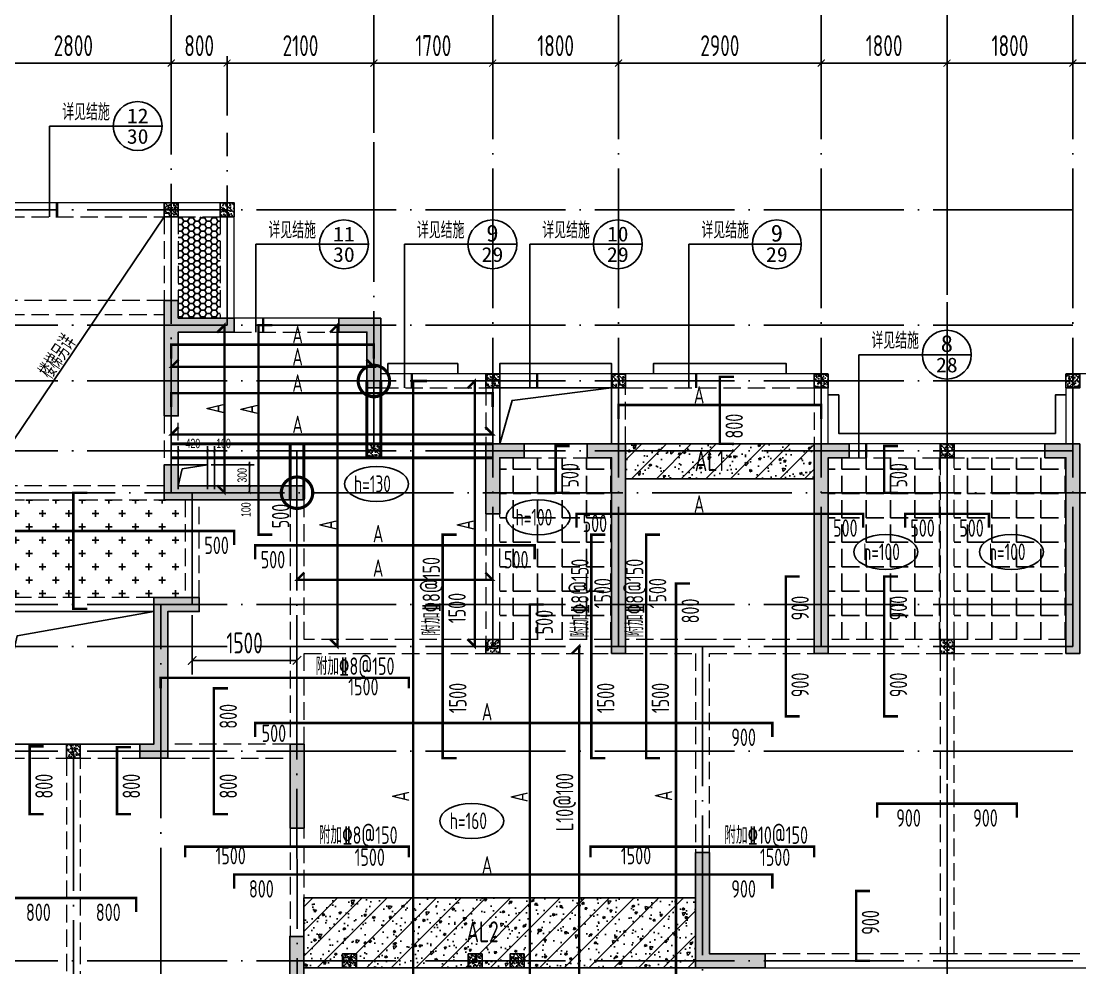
# Model space of a CAD drawing. Extents: x -668857 to 143095, y -247466 to 228182.
# Drawn here: x -201769 to -186622, y -5345 to 8206 of the extents above; entities that cross this region are included whole.
import ezdxf
from ezdxf.enums import TextEntityAlignment as Align

# ---------------------------------------------------------------- set-up
doc = ezdxf.new("R2010")
doc.units = 0
doc.header["$LTSCALE"] = 1000
for name, pattern in [('CENTER', [8, 5, -1, 1, -1]), ('DASH', [0.35, 0.25, -0.1]), ('DOTE', [2.42, 2, -0.2, 0.02, -0.2])]:
    doc.linetypes.add(name, pattern=pattern)
doc.layers.get('0').update_dxf_attribs({"linetype": 'CONTINUOUS'})
doc.layers.get('DEFPOINTS').update_dxf_attribs({"linetype": 'CONTINUOUS'})
doc.layers.add('+公共字体', color=7, linetype='CONTINUOUS', lineweight=20)
for name, color, linetype in [('A-AXIS', 1, 'CONTINUOUS'), ('A-DOTE', 10, 'DOTE'), ('BEAM', 4, 'DASH'), ('DIM_IDEN', 67, 'CONTINUOUS'), ('PUB_TEXT', 2, 'CONTINUOUS'), ('ROOF', 183, 'CONTINUOUS'), ('S-B板填充', 251, 'CONTINUOUS'), ('S-B板标注', 3, 'CONTINUOUS'), ('S-B板配筋', 6, 'CONTINUOUS'), ('S-B板配筋号', 7, 'CONTINUOUS'), ('S-C承台编号', 6, 'CONTINUOUS'), ('S-D洞口', 4, 'CONTINUOUS'), ('S-D洞口标注', 3, 'CONTINUOUS'), ('S-L主梁线', 4, 'DASH'), ('S-Q墙填充', 252, 'CONTINUOUS'), ('S-Q墙实线', 6, 'CONTINUOUS'), ('S-Q墙标注', 3, 'CONTINUOUS'), ('S-Y一般标注', 3, 'CONTINUOUS'), ('S-板正筋', 2, 'CONTINUOUS'), ('S-构造柱', 212, 'CONTINUOUS'), ('TEXT', 2, 'CONTINUOUS'), ('THIN', 7, 'CONTINUOUS'), ('水平筋标注', 7, 'CONTINUOUS'), ('看线', 251, 'CONTINUOUS')]:
    doc.layers.add(name, color=color, linetype=linetype)
doc.layers.add('配箍校核', color=34, linetype='CONTINUOUS', plot=False)
doc.styles.add('_TCH_AXIS', font='COMPLEX', dxfattribs={"bigfont": 'GBCBIG'})
doc.styles.add('_TCH_LABEL', font='simhei.ttf')
doc.styles.add('TSSD_DIMENSION', font='Tssdeng.shx', dxfattribs={"width": 0.7, "bigfont": 'tssdchn.shx'})
doc.styles.add('TSSD_REIN', font='tssdeng.shx', dxfattribs={"width": 0.7, "height": 300, "bigfont": 'tssdchn.shx'})
doc.styles.add('结构文字', font='zstxt.shx', dxfattribs={"width": 0.7, "bigfont": 'zshz.shx'})
doc.dimstyles.new('STRUCK', dxfattribs={"dimtxt": 400, "dimasz": 121, "dimexe": 200, "dimexo": 150, "dimgap": 115, "dimtad": 1, "dimdec": 0, "dimdsep": 46, "dimtxsty": '结构文字', "dimblk": 'ARCHTICK', "dimcen": 400, "dimclrd": 3, "dimclre": 3, "dimclrt": 7, "dimadec": 0, "dimazin": 0, "dimtfac": 1, "dimtdec": 0, "dimtix": 1, "dimtmove": 2, "dimatfit": 3, "dimldrblk": '_DIMX', "dimfxl": 0, "dimtolj": 1, "dimtzin": 0, "dimarcsym": 0})
doc.dimstyles.new('STRUCK30', dxfattribs={"dimscale": 0.33333, "dimtxt": 400, "dimasz": 121, "dimexe": 200, "dimexo": 150, "dimgap": 115, "dimtad": 1, "dimdec": 0, "dimdsep": 46, "dimtxsty": '结构文字', "dimblk": 'ARCHTICK', "dimcen": 400, "dimclrd": 3, "dimclre": 3, "dimclrt": 7, "dimadec": 0, "dimazin": 0, "dimtfac": 1, "dimtdec": 0, "dimtix": 1, "dimtmove": 2, "dimatfit": 3, "dimldrblk": '_DIMX', "dimfxl": 0, "dimtolj": 1, "dimtzin": 0, "dimarcsym": 0})
doc.dimstyles.new('TSSD_100_100', dxfattribs={"dimtxt": 300, "dimasz": 100, "dimexe": 100, "dimexo": 250, "dimgap": 100, "dimtad": 1, "dimdec": 0, "dimzin": 0, "dimdsep": 46, "dimtxsty": 'TSSD_DIMENSION', "dimblk": 'ARCHTICK', "dimcen": 0, "dimdle": 100, "dimclrt": 7, "dimadec": 0, "dimazin": 0, "dimtfac": 1, "dimtdec": 0, "dimtix": 1, "dimtmove": 2, "dimatfit": 3, "dimldrblk": 'ARCHTICK', "dimfxl": 0, "dimtolj": 1, "dimtzin": 0, "dimarcsym": 0})

# ---------------------------------------------------------------- blocks, each defined once
blk = doc.blocks.new('_ArchTick')
at = {"color": 0, "linetype": 'ByBlock', "const_width": 0.15}
blk.add_lwpolyline([(-0.5, -0.5), (0.5, 0.5)], dxfattribs=at)
blk = doc.blocks.new('*D102')
at = {"layer": 'DEFPOINTS', "color": 0}
for p in [(18500, 19250), (15700, 18250), (18500, 18250)]:
    blk.add_point(p, dxfattribs=at)
at = {"layer": 'S-Y一般标注', "color": 0, "lineweight": -2}
for p, q in [((15600, 19250), (18600, 19250)), ((15700, 18500), (15700, 19350)), ((18500, 18500), (18500, 19350))]:
    blk.add_line(p, q, dxfattribs=at)
at = {"layer": 'S-Y一般标注', "color": 0, "lineweight": -2, "xscale": 100, "yscale": 100, "zscale": 100, "rotation": 180}
blk.add_blockref('_ArchTick', (15700, 19250), dxfattribs=at)
at = {"layer": 'S-Y一般标注', "color": 0, "lineweight": -2, "xscale": 100, "yscale": 100, "zscale": 100}
blk.add_blockref('_ArchTick', (18500, 19250), dxfattribs=at)
at = {"layer": 'S-Y一般标注', "color": 7, "insert": (17100, 19500), "char_height": 300, "attachment_point": 5, "style": 'TSSD_DIMENSION'}
blk.add_mtext('\\A1;2800', dxfattribs=at)
blk = doc.blocks.new('*D103')
at = {"layer": 'DEFPOINTS', "color": 0}
for p in [(19300, 19250), (18500, 18250), (19300, 18250)]:
    blk.add_point(p, dxfattribs=at)
at = {"layer": 'S-Y一般标注', "color": 0, "lineweight": -2}
for p, q in [((18400, 19250), (19400, 19250)), ((18500, 18500), (18500, 19350)), ((19300, 18500), (19300, 19350))]:
    blk.add_line(p, q, dxfattribs=at)
at = {"layer": 'S-Y一般标注', "color": 0, "lineweight": -2, "xscale": 100, "yscale": 100, "zscale": 100, "rotation": 180}
blk.add_blockref('_ArchTick', (18500, 19250), dxfattribs=at)
at = {"layer": 'S-Y一般标注', "color": 0, "lineweight": -2, "xscale": 100, "yscale": 100, "zscale": 100}
blk.add_blockref('_ArchTick', (19300, 19250), dxfattribs=at)
at = {"layer": 'S-Y一般标注', "color": 7, "insert": (18900, 19500), "char_height": 300, "attachment_point": 5, "style": 'TSSD_DIMENSION'}
blk.add_mtext('\\A1;800', dxfattribs=at)
blk = doc.blocks.new('*D104')
at = {"layer": 'DEFPOINTS', "color": 0}
for p in [(23100, 19250), (21400, 18250), (23100, 18250)]:
    blk.add_point(p, dxfattribs=at)
at = {"layer": 'S-Y一般标注', "color": 0, "lineweight": -2}
for p, q in [((21300, 19250), (23200, 19250)), ((21400, 18500), (21400, 19350)), ((23100, 18500), (23100, 19350))]:
    blk.add_line(p, q, dxfattribs=at)
at = {"layer": 'S-Y一般标注', "color": 0, "lineweight": -2, "xscale": 100, "yscale": 100, "zscale": 100, "rotation": 180}
blk.add_blockref('_ArchTick', (21400, 19250), dxfattribs=at)
at = {"layer": 'S-Y一般标注', "color": 0, "lineweight": -2, "xscale": 100, "yscale": 100, "zscale": 100}
blk.add_blockref('_ArchTick', (23100, 19250), dxfattribs=at)
at = {"layer": 'S-Y一般标注', "color": 7, "insert": (22250, 19500), "char_height": 300, "attachment_point": 5, "style": 'TSSD_DIMENSION'}
blk.add_mtext('\\A1;1700', dxfattribs=at)
blk = doc.blocks.new('*D105')
at = {"layer": 'DEFPOINTS', "color": 0}
for p in [(24900, 19250), (23100, 18250), (24900, 18250)]:
    blk.add_point(p, dxfattribs=at)
at = {"layer": 'S-Y一般标注', "color": 0, "lineweight": -2}
for p, q in [((23000, 19250), (25000, 19250)), ((23100, 18500), (23100, 19350)), ((24900, 18500), (24900, 19350))]:
    blk.add_line(p, q, dxfattribs=at)
at = {"layer": 'S-Y一般标注', "color": 0, "lineweight": -2, "xscale": 100, "yscale": 100, "zscale": 100, "rotation": 180}
blk.add_blockref('_ArchTick', (23100, 19250), dxfattribs=at)
at = {"layer": 'S-Y一般标注', "color": 0, "lineweight": -2, "xscale": 100, "yscale": 100, "zscale": 100}
blk.add_blockref('_ArchTick', (24900, 19250), dxfattribs=at)
at = {"layer": 'S-Y一般标注', "color": 7, "insert": (24000, 19500), "char_height": 300, "attachment_point": 5, "style": 'TSSD_DIMENSION'}
blk.add_mtext('\\A1;1800', dxfattribs=at)
blk = doc.blocks.new('*D106')
at = {"layer": 'DEFPOINTS', "color": 0}
for p in [(27800, 19250), (24900, 18250), (27800, 18250)]:
    blk.add_point(p, dxfattribs=at)
at = {"layer": 'S-Y一般标注', "color": 0, "lineweight": -2}
for p, q in [((24800, 19250), (27900, 19250)), ((24900, 18500), (24900, 19350)), ((27800, 18500), (27800, 19350))]:
    blk.add_line(p, q, dxfattribs=at)
at = {"layer": 'S-Y一般标注', "color": 0, "lineweight": -2, "xscale": 100, "yscale": 100, "zscale": 100, "rotation": 180}
blk.add_blockref('_ArchTick', (24900, 19250), dxfattribs=at)
at = {"layer": 'S-Y一般标注', "color": 0, "lineweight": -2, "xscale": 100, "yscale": 100, "zscale": 100}
blk.add_blockref('_ArchTick', (27800, 19250), dxfattribs=at)
at = {"layer": 'S-Y一般标注', "color": 7, "insert": (26350, 19500), "char_height": 300, "attachment_point": 5, "style": 'TSSD_DIMENSION'}
blk.add_mtext('\\A1;2900', dxfattribs=at)
blk = doc.blocks.new('*D107')
at = {"layer": 'DEFPOINTS', "color": 0}
for p in [(29600, 19250), (27800, 18250), (29600, 18250)]:
    blk.add_point(p, dxfattribs=at)
at = {"layer": 'S-Y一般标注', "color": 0, "lineweight": -2}
for p, q in [((27700, 19250), (29700, 19250)), ((27800, 18500), (27800, 19350)), ((29600, 18500), (29600, 19350))]:
    blk.add_line(p, q, dxfattribs=at)
at = {"layer": 'S-Y一般标注', "color": 0, "lineweight": -2, "xscale": 100, "yscale": 100, "zscale": 100, "rotation": 180}
blk.add_blockref('_ArchTick', (27800, 19250), dxfattribs=at)
at = {"layer": 'S-Y一般标注', "color": 0, "lineweight": -2, "xscale": 100, "yscale": 100, "zscale": 100}
blk.add_blockref('_ArchTick', (29600, 19250), dxfattribs=at)
at = {"layer": 'S-Y一般标注', "color": 7, "insert": (28700, 19500), "char_height": 300, "attachment_point": 5, "style": 'TSSD_DIMENSION'}
blk.add_mtext('\\A1;1800', dxfattribs=at)
blk = doc.blocks.new('*D108')
at = {"layer": 'DEFPOINTS', "color": 0}
for p in [(31400, 19250), (29600, 18250), (31400, 18250)]:
    blk.add_point(p, dxfattribs=at)
at = {"layer": 'S-Y一般标注', "color": 0, "lineweight": -2}
for p, q in [((29500, 19250), (31500, 19250)), ((29600, 18500), (29600, 19350)), ((31400, 18500), (31400, 19350))]:
    blk.add_line(p, q, dxfattribs=at)
at = {"layer": 'S-Y一般标注', "color": 0, "lineweight": -2, "xscale": 100, "yscale": 100, "zscale": 100, "rotation": 180}
blk.add_blockref('_ArchTick', (29600, 19250), dxfattribs=at)
at = {"layer": 'S-Y一般标注', "color": 0, "lineweight": -2, "xscale": 100, "yscale": 100, "zscale": 100}
blk.add_blockref('_ArchTick', (31400, 19250), dxfattribs=at)
at = {"layer": 'S-Y一般标注', "color": 7, "insert": (30500, 19500), "char_height": 300, "attachment_point": 5, "style": 'TSSD_DIMENSION'}
blk.add_mtext('\\A1;1800', dxfattribs=at)
blk = doc.blocks.new('*D109')
at = {"layer": 'DEFPOINTS', "color": 0}
for p in [(34300, 19250), (31400, 18250), (34300, 18250)]:
    blk.add_point(p, dxfattribs=at)
at = {"layer": 'S-Y一般标注', "color": 0, "lineweight": -2}
for p, q in [((31300, 19250), (34400, 19250)), ((31400, 18500), (31400, 19350)), ((34300, 18500), (34300, 19350))]:
    blk.add_line(p, q, dxfattribs=at)
at = {"layer": 'S-Y一般标注', "color": 0, "lineweight": -2, "xscale": 100, "yscale": 100, "zscale": 100, "rotation": 180}
blk.add_blockref('_ArchTick', (31400, 19250), dxfattribs=at)
at = {"layer": 'S-Y一般标注', "color": 0, "lineweight": -2, "xscale": 100, "yscale": 100, "zscale": 100}
blk.add_blockref('_ArchTick', (34300, 19250), dxfattribs=at)
at = {"layer": 'S-Y一般标注', "color": 7, "insert": (32850, 19500), "char_height": 300, "attachment_point": 5, "style": 'TSSD_DIMENSION'}
blk.add_mtext('\\A1;2900', dxfattribs=at)
blk = doc.blocks.new('*D131')
at = {"layer": 'DEFPOINTS', "color": 0}
for p in [(21400, 19250), (19300, 18250), (21400, 18250)]:
    blk.add_point(p, dxfattribs=at)
at = {"layer": 'S-Y一般标注', "color": 0, "lineweight": -2}
for p, q in [((19200, 19250), (21500, 19250)), ((19300, 18500), (19300, 19350)), ((21400, 18500), (21400, 19350))]:
    blk.add_line(p, q, dxfattribs=at)
at = {"layer": 'S-Y一般标注', "color": 0, "lineweight": -2, "xscale": 100, "yscale": 100, "zscale": 100, "rotation": 180}
blk.add_blockref('_ArchTick', (19300, 19250), dxfattribs=at)
at = {"layer": 'S-Y一般标注', "color": 0, "lineweight": -2, "xscale": 100, "yscale": 100, "zscale": 100}
blk.add_blockref('_ArchTick', (21400, 19250), dxfattribs=at)
at = {"layer": 'S-Y一般标注', "color": 7, "insert": (20350, 19500), "char_height": 300, "attachment_point": 5, "style": 'TSSD_DIMENSION'}
blk.add_mtext('\\A1;2100', dxfattribs=at)
blk = doc.blocks.new('20210729.03504727')
at = {"layer": '看线', "color": 202, "ltscale": 0.5}
for points in [[(17500, 10800), (17500, 10950), (16500, 10950), (16500, 10800)], [(19700, 10800), (19700, 10950), (18100, 10950), (18100, 10800)], [(22200, 10800), (22200, 10950), (20300, 10950), (20300, 10800)], [(22800, 10500), (22950, 10500), (22950, 9950), (24500, 9950)], [(26200, 10500), (26050, 10500), (26050, 9950), (24500, 9950)]]:
    blk.add_lwpolyline(points, dxfattribs=at)
blk = doc.blocks.new('*D527')
at = {"layer": 'DEFPOINTS', "color": 0}
for p in [(-199102, 1855), (-198502, 1855), (-199102, 1555)]:
    blk.add_point(p, dxfattribs=at)
at = {"layer": 'S-D洞口标注', "color": 3, "lineweight": -2}
for p, q in [((-199052, 1855), (-198436, 1855)), ((-198502, 1855), (-198502, 1896)), ((-198502, 1555), (-198502, 1855)), ((-199052, 1555), (-198436, 1555)), ((-198502, 1555), (-198502, 1515))]:
    blk.add_line(p, q, dxfattribs=at)
at = {"layer": 'S-D洞口标注', "color": 3, "lineweight": -2, "xscale": 40.33293, "yscale": 40.33293, "zscale": 40.33293}
for p, rotation in [((-198502, 1855), 270), ((-198502, 1555), 90)]:
    blk.add_blockref('_ArchTick', p, dxfattribs=dict(at, rotation=rotation))
at = {"layer": 'S-D洞口标注', "color": 7, "insert": (-198607, 1705), "char_height": 133.3, "attachment_point": 5, "rotation": 90, "style": '结构文字'}
blk.add_mtext('\\A1;300', dxfattribs=at)
blk = doc.blocks.new('_DIMX')
blk.add_line((-150, 0), (150, 0))
at = {"const_width": 50}
blk.add_lwpolyline([(-70, -70), (70, 70)], dxfattribs=at)
blk = doc.blocks.new('*D528')
at = {"layer": 'DEFPOINTS', "color": 0}
for p in [(-199102, 2055), (-199522, 1455), (-199102, 1455)]:
    blk.add_point(p, dxfattribs=at)
at = {"layer": 'S-D洞口标注', "color": 3, "lineweight": -2}
for p, q in [((-199522, 1505), (-199522, 2121)), ((-199102, 1505), (-199102, 2121)), ((-199522, 2055), (-199102, 2055))]:
    blk.add_line(p, q, dxfattribs=at)
at = {"layer": 'S-D洞口标注', "color": 3, "lineweight": -2, "xscale": 40.33293, "yscale": 40.33293, "zscale": 40.33293, "rotation": 180}
blk.add_blockref('_ArchTick', (-199522, 2055), dxfattribs=at)
at = {"layer": 'S-D洞口标注', "color": 3, "lineweight": -2, "xscale": 40.33293, "yscale": 40.33293, "zscale": 40.33293}
blk.add_blockref('_ArchTick', (-199102, 2055), dxfattribs=at)
at = {"layer": 'S-D洞口标注', "color": 7, "insert": (-199312, 2160), "char_height": 133.3, "attachment_point": 5, "style": '结构文字'}
blk.add_mtext('\\A1;420', dxfattribs=at)
blk = doc.blocks.new('*D529')
at = {"layer": 'DEFPOINTS', "color": 0}
for p in [(-199002, 2055), (-199102, 1455), (-199002, 1455)]:
    blk.add_point(p, dxfattribs=at)
at = {"layer": 'S-D洞口标注', "color": 3, "lineweight": -2}
for p, q in [((-199102, 1505), (-199102, 2121)), ((-199002, 1505), (-199002, 2121)), ((-199102, 2055), (-199002, 2055))]:
    blk.add_line(p, q, dxfattribs=at)
at = {"layer": 'S-D洞口标注', "color": 3, "lineweight": -2, "xscale": 40.33293, "yscale": 40.33293, "zscale": 40.33293, "rotation": 180}
blk.add_blockref('_ArchTick', (-199102, 2055), dxfattribs=at)
at = {"layer": 'S-D洞口标注', "color": 3, "lineweight": -2, "xscale": 40.33293, "yscale": 40.33293, "zscale": 40.33293}
blk.add_blockref('_ArchTick', (-199002, 2055), dxfattribs=at)
at = {"layer": 'S-D洞口标注', "color": 7, "insert": (-198874, 2160), "char_height": 133.3, "attachment_point": 5, "style": '结构文字'}
blk.add_mtext('\\A1;100', dxfattribs=at)
blk = doc.blocks.new('*D530')
at = {"layer": 'DEFPOINTS', "color": 0}
for p in [(-199102, 1555), (-198502, 1555), (-199102, 1455)]:
    blk.add_point(p, dxfattribs=at)
at = {"layer": 'S-D洞口标注', "color": 3, "lineweight": -2}
for p, q in [((-199052, 1555), (-198436, 1555)), ((-198502, 1455), (-198502, 1555)), ((-199052, 1455), (-198436, 1455))]:
    blk.add_line(p, q, dxfattribs=at)
at = {"layer": 'S-D洞口标注', "color": 3, "lineweight": -2, "xscale": 40.33293, "yscale": 40.33293, "zscale": 40.33293}
for p, rotation in [((-198502, 1555), 90), ((-198502, 1455), 270)]:
    blk.add_blockref('_ArchTick', p, dxfattribs=dict(at, rotation=rotation))
at = {"layer": 'S-D洞口标注', "color": 7, "insert": (-198552, 1213), "char_height": 133.3, "attachment_point": 5, "rotation": 90, "style": '结构文字'}
blk.add_mtext('\\A1;100', dxfattribs=at)
blk = doc.blocks.new('20210803.22403995')
at = {"layer": '+公共字体', "color": 2, "const_width": 45}
for points in [[(-847438, -168387, 1), (-847438, -167937, 1), (-847438, -168387, -1)], [(-848538, -169986, 1), (-848538, -169536, 1), (-848538, -169986, -1)]]:
    blk.add_lwpolyline(points, format="xyb", dxfattribs=at)
blk = doc.blocks.new('20210807.15312446')
at = {"layer": 'S-Q墙填充'}
h = blk.add_hatch(color=252, dxfattribs=at)
h.dxf.hatch_style = 1
h.paths.add_polyline_path([(74816, 67840), (74816, 66540), (75016, 66540), (75016, 67740), (75815, 67740), (75815, 67940), (75016, 67940), (75016, 68190), (74816, 68190)])
h = blk.add_hatch(color=252, dxfattribs=at)
h.dxf.hatch_style = 1
h.paths.add_polyline_path([(77916, 67940), (77316, 67940), (77316, 67740), (77716, 67740), (77716, 66940), (77916, 66940)])
h = blk.add_hatch(color=252, dxfattribs=at)
h.dxf.hatch_style = 1
h.paths.add_polyline_path([(79416, 66140), (79416, 65140), (79616, 65140), (79616, 65940), (79966, 65940), (79966, 66140)])
h = blk.add_hatch(color=252, dxfattribs=at)
h.dxf.hatch_style = 1
h.paths.add_polyline_path([(81416, 66140), (80866, 66140), (80866, 65940), (81216, 65940), (81216, 63140), (81416, 63140)])
h = blk.add_hatch(color=252, dxfattribs=at)
h.dxf.hatch_style = 1
h.paths.add_polyline_path([(84116, 66140), (84116, 63140), (84316, 63140), (84316, 65940), (84616, 65940), (84616, 66140)])
h = blk.add_hatch(color=252, dxfattribs=at)
h.dxf.hatch_style = 1
h.paths.add_polyline_path([(87916, 66140), (87416, 66140), (87416, 65940), (87716, 65940), (87716, 63140), (87916, 63140)])
h = blk.add_hatch(color=252, dxfattribs=at)
h.dxf.hatch_style = 1
h.paths.add_polyline_path([(75016, 65540), (75016, 65840), (74816, 65840), (74816, 65340), (75216, 65340), (76816, 65340), (76816, 65540), (75216, 65540)])
h = blk.add_hatch(color=252, dxfattribs=at)
h.dxf.hatch_style = 1
h.paths.add_polyline_path([(74866, 61640), (74866, 63740), (75316, 63740), (75316, 63940), (74666, 63940), (74666, 61840), (74466, 61840), (74466, 61640)])
h = blk.add_hatch(color=252, dxfattribs=at)
h.dxf.hatch_style = 1
h.paths.add_polyline_path([(76816, 60640), (76816, 61840), (76616, 61840), (76616, 60640)])
h = blk.add_hatch(color=252, dxfattribs=at)
h.dxf.hatch_style = 1
h.paths.add_polyline_path([(82416, 58640), (83316, 58640), (83416, 58640), (83416, 58840), (83316, 58840), (82616, 58840), (82616, 60290), (82416, 60290)])
h = blk.add_hatch(color=252, dxfattribs=at)
h.dxf.hatch_style = 1
h.paths.add_polyline_path([(76813, 57440), (76063, 57440), (76063, 57640), (76613, 57640), (76613, 58740), (76613, 59090), (76813, 59090), (76813, 58740)])
at = {"layer": 'S-D洞口', "color": 5}
for points in [[(79616, 66140), (81216, 66140), (81216, 66940), (79616, 66940), (79616, 66140), (79793, 66762), (81216, 66940)], [(72366, 61840), (74666, 61840), (74666, 63740), (72366, 63740), (72366, 61840), (72712, 63393), (74666, 63740)]]:
    blk.add_lwpolyline(points, dxfattribs=at)
at = {"layer": 'S-L主梁线', "linetype": 'ByBlock', "lineweight": 18}
for p, q in [((74915, 69590), (72116, 69590)), ((75816, 69590), (74915, 69590)), ((75815, 67940), (75816, 69590)), ((77316, 67939), (75815, 67939)), ((79516, 67140), (77916, 67140)), ((81316, 67140), (79516, 67140)), ((84316, 67140), (81316, 67140)), ((84316, 66140), (84316, 67140)), ((87716, 67140), (87716, 66140)), ((90716, 67140), (87716, 67140)), ((79616, 66940), (81216, 66940)), ((79616, 66140), (79616, 66940)), ((81216, 66940), (81216, 66140)), ((80866, 66140), (79966, 66140)), ((86016, 66140), (84616, 66140)), ((87416, 66140), (86016, 66140)), ((72366, 63740), (74666, 63740)), ((73516, 61840), (72566, 61840)), ((74466, 61840), (73516, 61840)), ((83416, 58640), (86016, 58640)), ((86016, 58640), (88616, 58640))]:
    blk.add_line(p, q, dxfattribs=at)
at = {"layer": 'S-L主梁线', "linetype": 'DASH', "lineweight": 18}
for p, q in [((72216, 69390), (74815, 69390)), ((74815, 69390), (74816, 68190)), ((75015, 69390), (75616, 69390)), ((75015, 69390), (75016, 68190)), ((75616, 69390), (75615, 67940)), ((74816, 68190), (72216, 68190)), ((75016, 68090), (75016, 68190)), ((72216, 67990), (74816, 67990)), ((75815, 67740), (77316, 67740)), ((77916, 66940), (79416, 66940)), ((79416, 66940), (79416, 66140)), ((81416, 66940), (84116, 66940)), ((81416, 66140), (81416, 66940)), ((84116, 66940), (84116, 66140)), ((74816, 66540), (74816, 65840)), ((75016, 65840), (75016, 66540)), ((79966, 65940), (80866, 65940)), ((84616, 65940), (86016, 65940)), ((85916, 65940), (85916, 63340)), ((86016, 65940), (87416, 65940)), ((86116, 63340), (86116, 65940)), ((74816, 65540), (72216, 65540)), ((72216, 65340), (74816, 65340)), ((75116, 65340), (75116, 63940)), ((75316, 63940), (75316, 65340)), ((76616, 65340), (76616, 63240)), ((76816, 63340), (76816, 65340)), ((79416, 65140), (79416, 63340)), ((79616, 63340), (79616, 65140)), ((74666, 63940), (72366, 63940)), ((79416, 63340), (76816, 63340)), ((81216, 63340), (79616, 63340)), ((82516, 63340), (81416, 63340)), ((84116, 63340), (82516, 63340)), ((86016, 63340), (84316, 63340)), ((87716, 63340), (86016, 63340)), ((76616, 63240), (76616, 61840)), ((76816, 63140), (79516, 63140)), ((76816, 61840), (76816, 63140)), ((79516, 63140), (81216, 63140)), ((81416, 63140), (82416, 63140)), ((82416, 63140), (82416, 60290)), ((82616, 63140), (84116, 63140)), ((82616, 60290), (82616, 63140)), ((84316, 63140), (86016, 63140)), ((85916, 63140), (85916, 58840)), ((86016, 63140), (87716, 63140)), ((86116, 58840), (86116, 63140)), ((76616, 61840), (74866, 61840)), ((72566, 61640), (73516, 61640)), ((73416, 61640), (73416, 57640)), ((73516, 61640), (74466, 61640)), ((73616, 57640), (73616, 61640)), ((74866, 61640), (76616, 61640)), ((76616, 60640), (76616, 59090)), ((76816, 59090), (76816, 60640)), ((86016, 58840), (83416, 58840)), ((88616, 58840), (86016, 58840))]:
    blk.add_line(p, q, dxfattribs=at)
at = {"layer": 'S-Q墙实线'}
for points in [[(74816, 67840), (74816, 66540), (75016, 66540), (75016, 67740), (75815, 67740), (75815, 67940), (75016, 67940), (75016, 68190), (74816, 68190)], [(77916, 67940), (77316, 67940), (77316, 67740), (77716, 67740), (77716, 66940), (77916, 66940)], [(79416, 66140), (79416, 65140), (79616, 65140), (79616, 65940), (79966, 65940), (79966, 66140)], [(81416, 66140), (80866, 66140), (80866, 65940), (81216, 65940), (81216, 63140), (81416, 63140)], [(84116, 66140), (84116, 63140), (84316, 63140), (84316, 65940), (84616, 65940), (84616, 66140)], [(87916, 66140), (87416, 66140), (87416, 65940), (87716, 65940), (87716, 63140), (87916, 63140)], [(75016, 65540), (75016, 65840), (74816, 65840), (74816, 65340), (75216, 65340), (76816, 65340), (76816, 65540), (75216, 65540)], [(74866, 61640), (74866, 63740), (75316, 63740), (75316, 63940), (74666, 63940), (74666, 61840), (74466, 61840), (74466, 61640)], [(76816, 60640), (76816, 61840), (76616, 61840), (76616, 60640)], [(82416, 58640), (83316, 58640), (83416, 58640), (83416, 58840), (83316, 58840), (82616, 58840), (82616, 60290), (82416, 60290)], [(76813, 57440), (76063, 57440), (76063, 57640), (76613, 57640), (76613, 58740), (76613, 59090), (76813, 59090), (76813, 58740)]]:
    blk.add_lwpolyline(points, close=True, dxfattribs=at)
blk = doc.blocks.new('20210730.02141516')
at = {"layer": 'S-构造柱'}
h = blk.add_hatch(dxfattribs=at)
h.set_pattern_fill('ARMORED', color=256, scale=15, angle=-90, style=0)
h.set_pattern_definition([(320, (-154189.41, 3278673.45), (-9.4128202, -107.5890274), [11.25, -123.75]), (265, (-154189.41, 3278673.45), (112.82882, 20.8127), [9, -99]), (10.4514, (-154190.19, 3278664.49), (103.4159313, -86.7764073), [9.5610285, -105.1713168]), (316.1842, (-154159.41, 3278673.45), (-24.827852, -160.0861573), [16.875, -185.625]), (6.6356, (-154161.48, 3278660.11), (146.117681, -140.199406), [14.341543, -157.75695]), (261.1842, (-154159.41, 3278673.45), (146.11779, -140.199292), [13.5, -148.5]), (291, (-154166.91, 3278658.45), (-60.3928336, -89.5360578), [11.25, -123.75]), (236, (-154166.91, 3278658.45), (108.7725068, -36.4972998), [9, -99]), (341.4514, (-154171.94, 3278650.99), (48.3795745, -126.0333943), [9.5610285, -105.1713168]), (307.5, (-154189.41, 3278673.454), (49.93407807, -1.8239783), [0, -97.8, 0, -100.5, 0, -99.375]), (277.5, (-154189.41, 3278673.454), (59.1617568, -39.4604306), [0, -57.3, 0, -95.55, 0, -37.875]), (237.5, (-154189.41, 3278706.904), (-3.38323076, -80.07336543), [0, -37.5, 0, -117, 0, -155.25]), (227.5, (-154189.41, 3278721.904), (15.0157473, -87.4779254), [0, -48.75, 0, -77.7, 0, -110.25]), (315, (-154189.41, 3278673.454), (53.0330086, 53.0330086), [])])
h.paths.add_polyline_path([(200, 200), (200, 0), (0, 0), (0, 200)])
blk.add_lwpolyline([(200, 200), (200, 0), (0, 0), (0, 200)], close=True, dxfattribs=at)
blk = doc.blocks.new('20210809.18285270')
at = {"layer": 'ROOF', "rotation": 359.9999999538236}
for p in [(13900, 12550), (14700, 12550)]:
    blk.add_blockref('20210730.02141516', p, dxfattribs=at)
at = {"layer": 'ROOF'}
for p in [(18500, 10100), (20300, 10100), (23200, 10100), (16800, 9100), (25000, 9100), (25000, 6300), (12500, 4800), (16450, 1800), (18250, 1800), (18850, 1800)]:
    blk.add_blockref('20210730.02141516', p, dxfattribs=at)
at = {"layer": 'ROOF', "xscale": -1, "rotation": 4.61764226855621e-08}
for p in [(27000, 10100), (18700, 6300)]:
    blk.add_blockref('20210730.02141516', p, dxfattribs=at)
blk = doc.blocks.new('*D471')
at = {"layer": 'DEFPOINTS', "color": 0}
for p in [(-200559, -4859), (-199059, -4859), (-199059, -5659)]:
    blk.add_point(p, dxfattribs=at)
at = {"layer": 'S-Q墙标注', "color": 3, "lineweight": -2}
for p, q in [((-200559, -5009), (-200559, -5859)), ((-199059, -5009), (-199059, -5859)), ((-200559, -5659), (-199059, -5659))]:
    blk.add_line(p, q, dxfattribs=at)
at = {"layer": 'S-Q墙标注', "color": 3, "lineweight": -2, "xscale": 121, "yscale": 121, "zscale": 121, "rotation": 180}
blk.add_blockref('_ArchTick', (-200559, -5659), dxfattribs=at)
at = {"layer": 'S-Q墙标注', "color": 3, "lineweight": -2, "xscale": 121, "yscale": 121, "zscale": 121}
blk.add_blockref('_ArchTick', (-199059, -5659), dxfattribs=at)
at = {"layer": 'S-Q墙标注', "color": 7, "insert": (-199809, -5409), "char_height": 300, "attachment_point": 5, "style": 'TSSD_REIN'}
blk.add_mtext('\\A1;1500', dxfattribs=at)
blk = doc.blocks.new('20210810.07360379')
at = {"layer": 'DIM_IDEN'}
for p, q in [((12508, 15853), (13417, 15853)), ((12508, 14555), (12508, 15853)), ((14117, 15853), (13417, 15853)), ((15459, 14161), (16368, 14161)), ((15459, 12905), (15459, 14161)), ((17068, 14161), (16368, 14161)), ((17584, 14161), (18493, 14161)), ((17584, 12105), (17584, 14161)), ((19193, 14161), (18493, 14161)), ((19378, 14161), (20287, 14161)), ((19378, 12105), (19378, 14161)), ((20987, 14161), (20287, 14161)), ((21653, 14161), (22562, 14161)), ((21653, 12105), (21653, 14161)), ((23262, 14161), (22562, 14161)), ((24085, 12581), (24994, 12581)), ((24085, 11105), (24085, 12581)), ((25694, 12581), (24994, 12581))]:
    blk.add_line(p, q, dxfattribs=at)
at = {"layer": 'DIM_IDEN', "const_width": 35}
for points in [[(12613, 14555), (12613, 14755)], [(15564, 12905), (15564, 13105)], [(17689, 12105), (17689, 12305)], [(19483, 12105), (19483, 12305)], [(21758, 12105), (21758, 12305)], [(24190, 11105), (24190, 11305)]]:
    blk.add_lwpolyline(points, dxfattribs=at)
at = {"layer": 'DIM_IDEN'}
for centre in [(13767, 15853), (16718, 14161), (18843, 14161), (20637, 14161), (22912, 14161), (25344, 12581)]:
    blk.add_circle(centre, 350, dxfattribs=at)
at = {"layer": 'PUB_TEXT', "style": '_TCH_AXIS'}
for p in [(12688, 15936), (15638, 14245), (17763, 14245), (19557, 14245), (21833, 14245), (24265, 12665)]:
    blk.add_text('详见结施', height=236.3, dxfattribs=at).set_placement(p)
at = {"layer": 'PUB_TEXT', "style": '_TCH_LABEL'}
for s, height, width, p, p2 in [('12', 211.6, 1.022989, (13612, 15894), (13923, 15894)), ('30', 212, 1.017143, (13612, 15600), (13922, 15600)), ('11', 210.8, 1.034884, (16561, 14202), (16875, 14202)), ('9', 242, 1.011364, (18755, 14200), (18931, 14200)), ('10', 213.8, 0.988889, (20485, 14202), (20789, 14202)), ('9', 242, 1.011364, (22824, 14200), (23000, 14200)), ('30', 212, 1.017143, (16563, 13909), (16873, 13909)), ('29', 211.6, 1.022989, (18687, 13909), (18999, 13909)), ('29', 211.6, 1.022989, (20481, 13909), (20793, 13909)), ('29', 211.6, 1.022989, (22757, 13909), (23068, 13909)), ('8', 242, 1.017143, (25256, 12620), (25433, 12620)), ('28', 212.3, 1.011364, (25190, 12328), (25499, 12328))]:
    blk.add_text(s, height=height, dxfattribs=dict(at, width=width)).set_placement(p, p2, align=Align.FIT)
blk = doc.blocks.new('20210726.16395156')
at = {"layer": 'A-AXIS'}
for p, q in [((18500, 18249.9), (18500, 21049.9)), ((21400, 18249.9), (21400, 21049.9)), ((23100, 18249.9), (23100, 21049.9)), ((24900, 18249.9), (24900, 21049.9)), ((27800, 18249.9), (27800, 21049.9)), ((29600, 18249.9), (29600, 21049.9)), ((31400, 18249.9), (31400, 21049.9))]:
    blk.add_line(p, q, dxfattribs=at)
at = {"layer": 'A-DOTE'}
for p, q in [((18500, 13100.3), (18500, 18249.9)), ((19300, 15500), (19300, 18249.9)), ((21400, 13700), (21400, 18249.9)), ((23100, 10900), (23100, 18249.9)), ((24900, 10900), (24900, 18249.9)), ((27800, 10900), (27800, 18249.9)), ((29600, 18249.9), (29600, 3600)), ((31400, 10900), (31400, 18249.9)), ((55600, 17150), (3600, 17150)), ((55600, 15500), (3600, 15500)), ((55600, 14700), (3600, 14700)), ((55600, 13700), (3600, 13700)), ((20299.8, 13700), (20300, 3600)), ((3600, 13100.3), (55600, 13100.3)), ((18800, 11500), (18800, 13100)), ((55600, 11500), (3600, 11500)), ((18350, 3600.1), (18350, 11500)), ((55600, 10900), (3600, 10900)), ((26100, 10900), (26100, 3600)), ((55600, 9400), (3600, 9400)), ((17100, 9400), (17100, 3600)), ((55600, 6400), (3600, 6400))]:
    blk.add_line(p, q, dxfattribs=at)
at = {"layer": 'S-Y一般标注'}
for base, p1, p2, picture, middle in [((18500, 19249.9), (15700, 18249.9), (18500, 18249.9), '*D102', (17100, 19499.9)), ((19300, 19249.9), (18500, 18249.9), (19300, 18249.9), '*D103', (18900, 19499.9)), ((21400, 19249.9), (19300, 18249.9), (21400, 18249.9), '*D131', (20350, 19499.9)), ((23100, 19249.9), (21400, 18249.9), (23100, 18249.9), '*D104', (22250, 19499.9)), ((24900, 19249.9), (23100, 18249.9), (24900, 18249.9), '*D105', (24000, 19499.9)), ((27800, 19249.9), (24900, 18249.9), (27800, 18249.9), '*D106', (26350, 19499.9)), ((29600, 19249.9), (27800, 18249.9), (29600, 18249.9), '*D107', (28700, 19499.9)), ((31400, 19249.9), (29600, 18249.9), (31400, 18249.9), '*D108', (30500, 19499.9)), ((34300, 19249.9), (31400, 18249.9), (34300, 18249.9), '*D109', (32850, 19499.9))]:
    dim = blk.add_linear_dim(base=base, p1=p1, p2=p2, dimstyle='TSSD_100_100', dxfattribs=at)
    dim.commit()
    dim.dimension.update_dxf_attribs({"geometry": picture, "text_midpoint": middle})
blk = doc.blocks.new('20210810.19092027')
at = {"layer": 'S-Q墙标注'}
dim = blk.add_linear_dim(base=(100917.7, 61274), p1=(99417.8, 62074), p2=(100917.7, 62074), dimstyle='STRUCK', override={"dimtxt": 300, "dimgap": 100, "dimtxsty": 'TSSD_REIN'}, dxfattribs=at)
dim.commit()
dim.dimension.update_dxf_attribs({"geometry": '*D471', "text_midpoint": (100167.7, 61524), "insert": (299976.5, 66933)})

msp = doc.modelspace()

# ---------------------------------------------------------------- hatches: boundary and pattern name
at = {"layer": 'BEAM', "linetype": 'ByBlock'}
h = msp.add_hatch(dxfattribs=at)
h.set_pattern_fill('ARMORED', color=252, scale=50, angle=180, style=0)
h.set_pattern_definition([(230, (-410893.58, 1916076.45), (-358.63009, 31.376067), [37.5, -412.5]), (175, (-410893.58, 1916076.45), (69.37567, -376.09607), [30, -330]), (280.4514, (-410923.47, 1916079.06), (-289.25469, -344.71977), [31.870095, -350.571056]), (226.1842, (-410893.6, 1915976.45), (-533.62052, 82.75951), [56.25, -618.75]), (276.6356, (-410938.05, 1915983.34), (-467.33135, -487.05894), [47.80514, -525.8565]), (171.1842, (-410893.6, 1915976.45), (-467.33097, -487.0593), [45, -495]), (201, (-410943.58, 1916001.45), (-298.453526, 201.309445), [37.5, -412.5]), (146, (-410943.58, 1916001.45), (-121.657666, -362.57502), [30, -330]), (251.4514, (-410968.45, 1916018.22), (-420.111314, -161.26525), [31.870095, -350.571056]), (217.5, (-410893.58, 1916076.45), (-6.079928, -166.446927), [0, -326, 0, -335, 0, -331.25]), (187.5, (-410893.58, 1916076.45), (-131.534769, -197.205856), [0, -191, 0, -318.5, 0, -126.25]), (147.5, (-410782.08, 1916076.45), (-266.911218, 11.277436), [0, -125, 0, -390, 0, -517.5]), (137.5, (-410732.08, 1916076.45), (-291.593085, -50.05249), [0, -162.5, 0, -259, 0, -367.5]), (225, (-410893.58, 1916076.45), (176.776695, -176.776695), [])])
h.paths.add_polyline_path([(-190422.45, 1655.14), (-193122.45, 1655.14), (-193122.45, 2155.14), (-190422.45, 2155.14)])
h = msp.add_hatch(dxfattribs=at)
h.set_pattern_fill('ARMORED', color=252, scale=50, angle=180, style=0)
h.set_pattern_definition([(230, (-415393.6, 1909076.46), (-358.63009, 31.376067), [37.5, -412.5]), (175, (-415393.6, 1909076.46), (69.37567, -376.09607), [30, -330]), (280.4514, (-415423.5, 1909079.07), (-289.25469, -344.71977), [31.870095, -350.571056]), (226.1842, (-415393.6, 1908976.46), (-533.62052, 82.75951), [56.25, -618.75]), (276.6356, (-415438.1, 1908983.35), (-467.33135, -487.05894), [47.80514, -525.8565]), (171.1842, (-415393.6, 1908976.46), (-467.33097, -487.0593), [45, -495]), (201, (-415443.6, 1909001.46), (-298.453526, 201.309445), [37.5, -412.5]), (146, (-415443.6, 1909001.46), (-121.657666, -362.57502), [30, -330]), (251.4514, (-415468.48, 1909018.23), (-420.111314, -161.26525), [31.870095, -350.571056]), (217.5, (-415393.61, 1909076.46), (-6.079928, -166.446927), [0, -326, 0, -335, 0, -331.25]), (187.5, (-415393.6, 1909076.46), (-131.534769, -197.205856), [0, -191, 0, -318.5, 0, -126.25]), (147.5, (-415282.11, 1909076.46), (-266.911218, 11.277436), [0, -125, 0, -390, 0, -517.5]), (137.5, (-415232.1, 1909076.46), (-291.593085, -50.05249), [0, -162.5, 0, -259, 0, -367.5]), (225, (-415393.6, 1909076.46), (176.776695, -176.776695), [])])
h.paths.add_polyline_path([(-192122.47, -5344.85), (-197722.47, -5344.85), (-197722.47, -4344.85), (-192122.47, -4344.85)])
at = {"layer": 'S-B板填充', "linetype": 'ByBlock'}
h = msp.add_hatch(dxfattribs=at)
h.set_pattern_fill('HONEY', color=252, scale=17.142857, style=0)
h.set_pattern_definition([(0, (-143844.01, -178631.26), (81.642857, 47.136514), [54.42857, -108.857143]), (120, (-143844.01, -178631.26), (-81.642847, 47.136531), [54.42857, -108.857143]), (60, (-143844.01, -178631.26), (1e-05, 94.273045), [-108.857143, 54.42857])])
h.paths.add_polyline_path([(-199522.77, 3955.14), (-198922.63, 3955.14), (-198922.63, 5405.14), (-199522.77, 5405.14)])
at = {"layer": 'S-B板填充'}
h = msp.add_hatch(dxfattribs=at)
h.set_pattern_fill('ANGLE', color=252, scale=50, style=0)
h.set_pattern_definition([(0, (-97288.52, -146288.73), (0, 349.25), [254, -95.25]), (90, (-97288.52, -146288.73), (-349.25, 2e-14), [254, -95.25])])
h.paths.add_polyline_path([(-194922.46, 1955.14), (-193322.45, 1955.14), (-193322.45, -644.86), (-194922.46, -644.86)])
h = msp.add_hatch(dxfattribs=at)
h.set_pattern_fill('ANGLE', color=252, scale=50, style=0)
h.set_pattern_definition([(0, (-92588.52, -146288.73), (0, 349.25), [254, -95.25]), (90, (-92588.52, -146288.73), (-349.25, 2e-14), [254, -95.25])])
h.paths.add_polyline_path([(-190222.46, 1955.14), (-188622.45, 1955.14), (-188622.45, -644.86), (-190222.46, -644.86)])
h = msp.add_hatch(dxfattribs=at)
h.set_pattern_fill('ANGLE', color=252, scale=50, style=0)
h.set_pattern_definition([(0, (-90788.5, -146288.73), (0, 349.25), [254, -95.25]), (90, (-90788.5, -146288.73), (-349.25, 2e-14), [254, -95.25])])
h.paths.add_polyline_path([(-188422.44, 1955.14), (-186822.43, 1955.14), (-186822.43, -644.86), (-188422.44, -644.86)])
h = msp.add_hatch(dxfattribs=at)
h.set_pattern_fill('CROSS', color=252, scale=30, style=0)
h.set_pattern_definition([(0, (-115788.5, -146288.73), (190.5, 190.5), [95.25, -285.75]), (90, (-115740.87, -146336.35), (-190.5, 190.5), [95.25, -285.75])])
h.paths.add_polyline_path([(-202622.51, 1355.41), (-199422.56, 1355.41), (-199422.56, -44.86), (-202622.51, -44.86)])

# ---------------------------------------------------------------- linework, layer by layer
at = {"layer": 'BEAM', "linetype": 'ByBlock'}
for points in [[(-190422.45, 1655.14), (-193122.45, 1655.14), (-193122.45, 2155.14), (-190422.45, 2155.14)], [(-192122.47, -5344.85), (-197722.47, -5344.85), (-197722.47, -4344.85), (-192122.47, -4344.85)]]:
    msp.add_lwpolyline(points, close=True, dxfattribs=at)
at = {"layer": 'S-B板标注'}
for centre in [(-196683.57, 1581.79), (-194371.58, 1103.24), (-189399.32, 608.22), (-187601.37, 608.22)]:
    msp.add_ellipse(centre, major_axis=(-457.33, 0), ratio=0.54724159, dxfattribs=at)
at = {"layer": 'S-B板标注', "extrusion": (0, 0, -1)}
msp.add_ellipse((-195322.35, -3242.63), major_axis=(457.33, -0.02), ratio=0.54724159, dxfattribs=at)
at = {"layer": 'S-B板配筋', "lineweight": 35, "const_width": 35}
for points in [[(-198964.85, 1561.48), (-198858.78, 1455.41), (-198858.78, 3855.14), (-198964.85, 3749.08)], [(-198174.4, 855.41), (-198374.4, 855.41), (-198374.4, 3855.14), (-198174.4, 3855.14)], [(-197350.3, -638.79), (-197244.23, -744.86), (-197244.23, 3855.14), (-197350.3, 3749.08)], [(-199622.45, 3375.23), (-199622.45, 3575.23), (-196722.44, 3575.23), (-196722.44, 3375.23)], [(-199516.38, 3363), (-199622.45, 3256.94), (-196722.45, 3256.93), (-196828.52, 3363)], [(-195962.06, -7044.69), (-196162.06, -7044.69), (-196162.06, 3055.14), (-195962.06, 3055.14)], [(-195384.44, -638.79), (-195278.37, -744.86), (-195278.37, 3055.14), (-195384.44, 2949.08)], [(-191572.44, 2155.14), (-191772.44, 2155.14), (-191772.44, 3115.14), (-191572.44, 3115.14)], [(-199622.44, 2680.58), (-199622.44, 2880.58), (-195022.44, 2880.58), (-195022.44, 2680.58)], [(-193222.44, 2511.97), (-193222.44, 2711.97), (-190322.44, 2711.97), (-190322.44, 2511.97)], [(-199516.38, 2396.3), (-199622.45, 2290.23), (-195022.45, 2290.23), (-195128.52, 2396.3)], [(-193922.44, 1455.14), (-194122.44, 1455.14), (-194122.44, 2125.14), (-193922.44, 2125.14)], [(-189222.45, 1455.14), (-189422.45, 1455.14), (-189422.45, 2125.14), (-189222.45, 2125.14)], [(-200822.44, -204.86), (-201022.44, -204.86), (-201022.44, 1455.41), (-200822.44, 1455.41)], [(-193822.45, 955.14), (-193822.45, 1155.14), (-189722.45, 1155.14), (-189722.45, 955.14)], [(-189122.45, 955.14), (-189122.45, 1155.14), (-187922.45, 1155.14), (-187922.45, 955.14)], [(-187922.43, 955.14), (-187922.43, 1155.14), (-189122.43, 1155.14), (-189122.43, 955.14)], [(-203322.51, 707.11), (-203322.51, 907.11), (-198722.56, 907.11), (-198722.56, 707.11)], [(-195538.26, -2344.86), (-195738.26, -2344.86), (-195738.26, 855.14), (-195538.26, 855.14)], [(-193411.52, -2344.86), (-193611.52, -2344.86), (-193611.52, 855.14), (-193411.52, 855.14)], [(-192628.33, -2344.86), (-192828.33, -2344.86), (-192828.33, 855.14), (-192628.33, 855.14)], [(-198422.45, 502.8), (-198422.45, 702.8), (-194422.44, 702.8), (-194422.44, 502.8)], [(-197716.39, 314.6), (-197822.46, 208.54), (-195022.45, 208.54), (-195128.52, 314.6)], [(-192199.95, -7044.69), (-192399.95, -7044.69), (-192399.95, 155.14), (-192199.95, 155.14)], [(-190629.32, -1744.86), (-190829.32, -1744.86), (-190829.32, 255.14), (-190629.32, 255.14)], [(-189222.45, -1744.86), (-189422.45, -1744.86), (-189422.45, 255.14), (-189222.45, 255.14)], [(-194291.14, -7044.69), (-194491.14, -7044.69), (-194491.14, -144.86), (-194291.14, -144.86)], [(-193892.45, -6938.63), (-193786.38, -7044.69), (-193786.38, -744.86), (-193892.45, -850.92)], [(-196222.42, -1342.53), (-196222.42, -1192.53), (-199772.42, -1192.53), (-199772.42, -1342.53)], [(-198811.14, -3144.86), (-199011.14, -3144.86), (-199011.13, -1344.86), (-198811.13, -1344.86)], [(-198422.45, -2039.9), (-198422.45, -1839.9), (-191022.45, -1839.9), (-191022.45, -2039.9)], [(-201447.43, -3144.86), (-201647.43, -3144.86), (-201647.43, -2174.86), (-201447.43, -2174.86)], [(-200197.43, -3144.86), (-200397.43, -3144.86), (-200397.43, -2184.86), (-200197.43, -2184.86)], [(-189522.45, -3194.86), (-189522.45, -2994.86), (-187522.45, -2994.86), (-187522.45, -3194.86)], [(-199422.37, -3760.83), (-199422.37, -3610.83), (-196222.37, -3610.83), (-196222.37, -3760.83)], [(-193622.37, -3760.83), (-193622.37, -3610.83), (-190422.37, -3610.83), (-190422.37, -3760.83)], [(-198722.45, -4209.64), (-198722.45, -4009.64), (-191022.45, -4009.64), (-191022.45, -4209.64)], [(-189622.45, -5244.86), (-189822.45, -5244.86), (-189822.45, -4244.86), (-189622.45, -4244.86)], [(-201922.43, -4544.86), (-201922.43, -4344.86), (-200122.43, -4344.86), (-200122.43, -4544.86)]]:
    msp.add_lwpolyline(points, dxfattribs=at)
at = {"layer": 'S-B板配筋号', "color": 1}
msp.add_lwpolyline([(-202322.44, 1555.41), (-199722.93, 5405.14)], dxfattribs=at)
at = {"layer": 'S-D洞口', "color": 5}
for points in [[(-194922.44, 2155.14), (-193322.44, 2155.14), (-193322.44, 2955.14), (-194922.44, 2955.14), (-194922.44, 2155.14), (-194744.66, 2777.37), (-193322.44, 2955.14)], [(-199522.44, 1555.41), (-199102.44, 1555.41), (-199102.44, 1855.41), (-199522.44, 1855.41), (-199522.44, 1555.41), (-199464.1, 1797.08), (-199102.44, 1855.41)], [(-202172.44, -2144.86), (-199872.44, -2144.86), (-199872.44, -244.86), (-202172.44, -244.86), (-202172.44, -2144.86), (-201825.61, -591.68), (-199872.44, -244.86)]]:
    msp.add_lwpolyline(points, dxfattribs=at)
at = {"layer": 'S-板正筋', "color": 5, "linetype": 'DASH', "const_width": 42.86}
for points in [[(-196822.44, 3055.14), (-196822.44, 1955.14)], [(-196622.44, 3055.14), (-196622.44, 1955.14)], [(-199622.45, 2155.14), (-195022.44, 2155.14)], [(-197922.45, 1364.69), (-197922.45, 2155.14)], [(-197722.44, 1364.69), (-197722.44, 2155.14)], [(-199622.45, 1955.14), (-195022.44, 1955.14)]]:
    msp.add_lwpolyline(points, dxfattribs=at)
at = {"layer": 'THIN', "linetype": 'CENTER'}
msp.add_line((-188522.44, 11287.93), (-188522.44, -12579), dxfattribs=at)

# ---------------------------------------------------------------- block references
msp.add_blockref('20210729.03504727', (-213022.46, -7644.86))
at = {"layer": 'A-DOTE'}
msp.add_blockref('20210726.16395156', (-218122.44, -11644.9), dxfattribs=at)
at = {"layer": 'PUB_TEXT'}
msp.add_blockref('20210810.07360379', (-213869.52, -9149.48), dxfattribs=at)
at = {"layer": 'S-C承台编号'}
msp.add_blockref('20210803.22403995', (650715.7, 171216.67), dxfattribs=at)
at = {"layer": 'S-Q墙填充'}
msp.add_blockref('20210807.15312446', (-274538.08, -63984.4), dxfattribs=at)
at = {"layer": '水平筋标注'}
msp.add_blockref('20210810.19092027', (-298740.27, -62218.85), dxfattribs=at)
at = {"layer": '配箍校核'}
msp.add_blockref('20210809.18285270', (-213622.46, -7145.02), dxfattribs=at)

# ---------------------------------------------------------------- texts
at = {"layer": 'S-B板标注', "color": 7, "style": 'TSSD_REIN', "width": 0.7}
for s, p in [('h=130', (-197008.26, 1463.65)), ('h=100', (-194696.27, 985.1)), ('h=100', (-189724.01, 490.08)), ('h=100', (-187926.06, 490.08))]:
    msp.add_text(s, height=240, dxfattribs=at).set_placement(p)
msp.add_text('h=160', height=240, rotation=359.997282, dxfattribs=at).set_placement((-195637.36, -3360.76))
at = {"layer": 'S-B板配筋号', "color": 1, "style": 'TSSD_REIN', "width": 0.7}
for s, p in [('A', (-197888.83, 3594.8)), ('A', (-197888.83, 3276.51)), ('A', (-197888.83, 2900.15)), ('A', (-192144.31, 2731.54)), ('A', (-197888.83, 2309.8)), ('A', (-192144.31, 1168.83)), ('A', (-196736.64, 746.01)), ('A', (-196736.64, 251.74)), ('附加%%1328@150', (-197554.19, -1151.97)), ('附加%%1328@150', (-197509.32, -3570.27)), ('附加%%13210@150', (-191709.32, -3570.27))]:
    msp.add_text(s, height=250, dxfattribs=at).set_placement(p)
for s, rotation, p in [('楼梯另详', 55.970982, (-201332.75, 3061.54)), ('A', 449.999992, (-198871.45, 2585.21)), ('A', 449.999992, (-198387.06, 2573.92)), ('A', 449.999992, (-197256.9, 919.17)), ('A', 449.999992, (-195291.04, 919.17)), ('附加%%1328@150', 449.999992, (-195776.88, -590.55)), ('附加%%1328@150', 449.999992, (-193650.14, -615.72)), ('附加%%1328@150', 449.999992, (-192866.95, -615.72)), ('L10@100', 449.999992, (-193868.97, -3387.49)), ('A', 449.999992, (-196216.42, -2964.94)), ('A', 449.999992, (-192454.31, -2955.84))]:
    msp.add_text(s, height=250, rotation=rotation, dxfattribs=at).set_placement(p)
at = {"layer": 'S-B板配筋号', "style": 'TSSD_REIN', "width": 0.7}
for s, p in [('800', (-191692.44, 2409.34)), ('500', (-194042.44, 1705.14)), ('500', (-189342.45, 1705.14)), ('500', (-198182.56, 1122.15)), ('1500', (-193571.61, 17.18)), ('1500', (-192788.42, 17.18)), ('1500', (-195658.26, -194.86)), ('800', (-192319.95, -237.01)), ('900', (-190749.32, -194.86)), ('900', (-189342.45, -194.86)), ('500', (-194411.14, -396.58)), ('900', (-190749.32, -1294.86)), ('900', (-189342.45, -1294.86)), ('1500', (-195647.45, -1483.3)), ('1500', (-193531.52, -1483.3)), ('1500', (-192748.33, -1483.3)), ('800', (-198931.13, -1744.86)), ('800', (-201567.43, -2744.86)), ('800', (-200317.43, -2744.86)), ('800', (-198931.14, -2744.86)), ('900', (-189742.45, -4694.86))]:
    msp.add_text(s, height=250, rotation=449.999992, dxfattribs=at).set_placement(p, align=Align.TOP_CENTER)
for s, p in [('500', (-193561.12, 1142.25)), ('500', (-189977.35, 1075.14)), ('500', (-188872.45, 1075.14)), ('500', (-188872.43, 1075.14)), ('500', (-188172.45, 1075.14)), ('500', (-188172.43, 1075.14)), ('500', (-198972.56, 827.11)), ('500', (-198166.34, 622.8)), ('500', (-194685.61, 622.8)), ('1500', (-196872.75, -1195.55)), ('500', (-198153.05, -1862.38)), ('900', (-191432.31, -1919.9)), ('900', (-189072.45, -3074.86)), ('900', (-187972.45, -3074.86)), ('1500', (-198772.03, -3613.86)), ('1500', (-192972.03, -3613.86)), ('1500', (-196782.05, -3636.16)), ('1500', (-190982.05, -3636.16)), ('800', (-198332.31, -4089.64)), ('900', (-191432.31, -4089.64)), ('800', (-201522.43, -4424.86)), ('800', (-200522.43, -4424.86))]:
    msp.add_text(s, height=250, dxfattribs=at).set_placement(p, align=Align.TOP_CENTER)
for p in [(-195177.97, -1803.84), (-195177.97, -3995.58)]:
    msp.add_text('A', height=250, dxfattribs=at).set_placement(p)
msp.add_text('A', height=250, rotation=449.999992, dxfattribs=at).set_placement((-194518.88, -2974.74))
at = {"layer": 'TEXT', "color": 1, "style": 'TSSD_REIN', "width": 0.7}
for s, p in [('AL1', (-191707.78, 1764.53, 0)), ('AL2', (-194937.75, -4978.73, 0))]:
    msp.add_text(s, height=300, dxfattribs=at).set_placement(p, align=Align.RIGHT)

# ---------------------------------------------------------------- dimensions: what is measured, and where the dimension line sits
at = {"layer": 'S-D洞口标注'}
dim = msp.add_linear_dim(base=(-199102.44, 2054.81), p1=(-199522.44, 1454.81), p2=(-199102.44, 1455.41), dimstyle='STRUCK30', dxfattribs=at)
dim.commit()
dim.dimension.update_dxf_attribs({"geometry": '*D528', "text_midpoint": (-199312.44, 2159.81)})
dim = msp.add_linear_dim(base=(-199002.45, 2054.81), p1=(-199102.44, 1455.41), p2=(-199002.45, 1455.41), dimstyle='STRUCK30', dxfattribs=at)
dim.commit()
dim.dimension.update_dxf_attribs({"geometry": '*D529', "text_midpoint": (-198873.56, 2159.81), "dimtype": 160})
dim = msp.add_linear_dim(base=(-198502.44, 1855.41), p1=(-199102.44, 1555.41), p2=(-199102.44, 1855.41), angle=90, dimstyle='STRUCK30', dxfattribs=at)
dim.commit()
dim.dimension.update_dxf_attribs({"geometry": '*D527', "text_midpoint": (-198607.43, 1705.41)})
dim = msp.add_linear_dim(base=(-198502.44, 1555.41), p1=(-199102.44, 1455.41), p2=(-199102.44, 1555.41), angle=90, dimstyle='STRUCK30', dxfattribs=at)
dim.commit()
dim.dimension.update_dxf_attribs({"geometry": '*D530', "text_midpoint": (-198552.44, 1213.49), "dimtype": 160})

doc.saveas('drawing.dxf')
